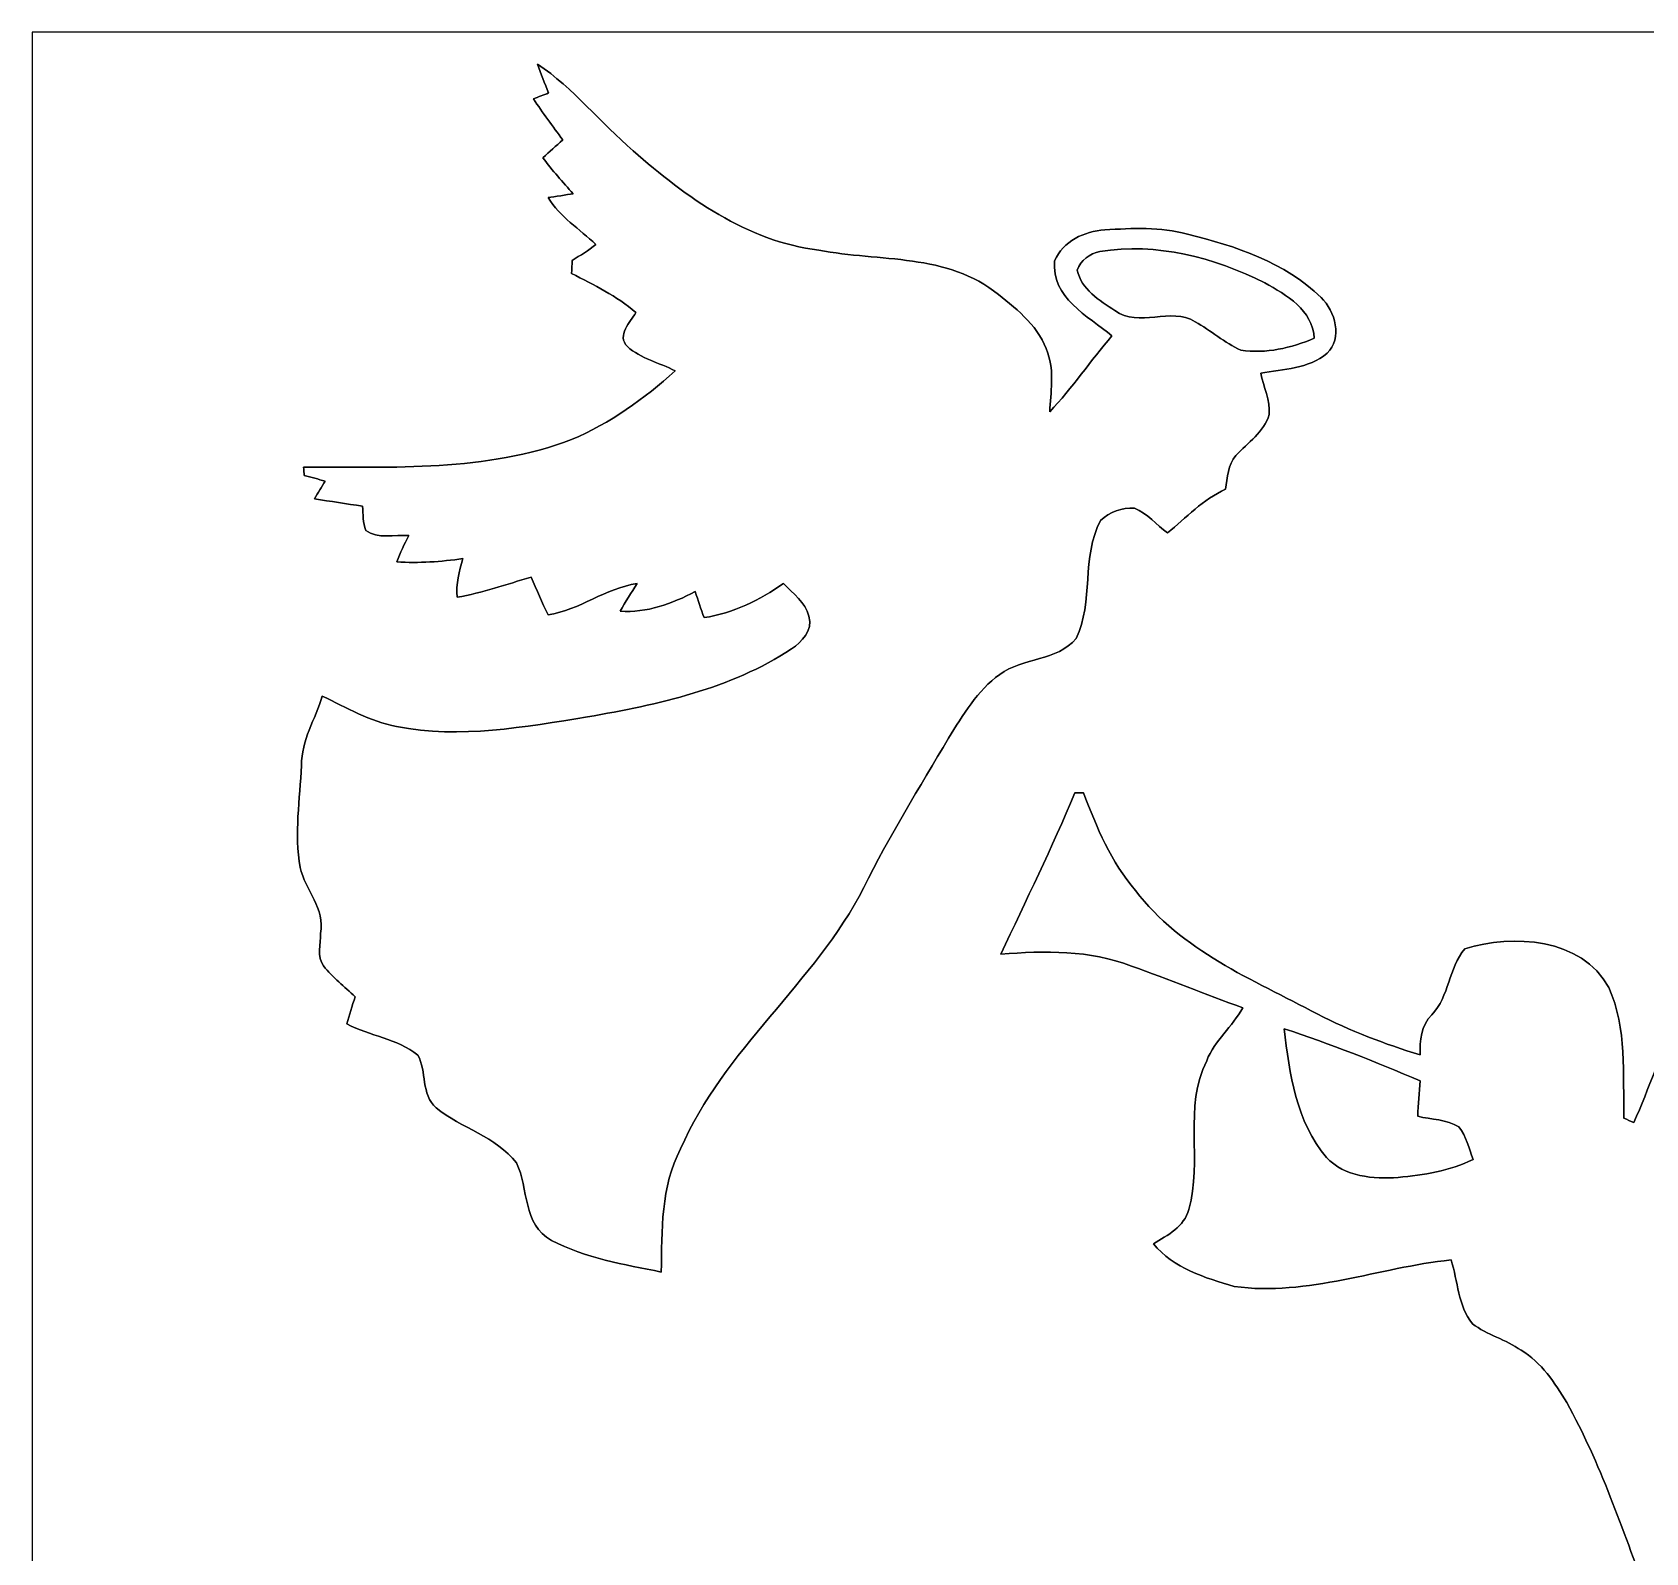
# Model space of a CAD drawing. Header units: centimetres. Extents: x -16.8 to 16.8, y -16.7 to 16.7.
# Drawn here: x -16.77 to 0, y 0.86 to 16.67 of the extents above; entities that cross this region are included whole.
import ezdxf

# ---------------------------------------------------------------- set-up
doc = ezdxf.new("R2010")
doc.units = ezdxf.units.CM
doc.header["$MEASUREMENT"] = 0
doc.layers.add('Layer 1', color=7, linetype='Continuous')

msp = doc.modelspace()

# ---------------------------------------------------------------- linework, layer by layer
at = {"layer": 'Layer 1', "color": 7}
for points, knots in [([(-16.77458, 16.66875), (-16.77458, 16.66875), (16.77458, 16.66875), (16.77458, 16.66875), (16.77458, 16.66875), (16.77458, 16.66875), (16.77458, -16.66875), (16.77458, -16.66875), (16.77458, -16.66875), (16.77458, -16.66875), (-16.77458, -16.66875), (-16.77458, -16.66875), (-16.77458, -16.66875), (-16.77458, -16.66875), (-16.77458, 16.66875), (-16.77458, 16.66875), (-16.77458, 16.66875), (-16.77458, 16.66875), (-16.77458, 16.66875), (-16.77458, 16.66875)], [0, 0, 0, 0, 0.16666667, 0.16666667, 0.16666667, 0.16666667, 0.33333333, 0.33333333, 0.33333333, 0.33333333, 0.5, 0.5, 0.5, 0.5, 0.66666667, 0.66666667, 0.66666667, 0.66666667, 1, 1, 1, 1]), ([(-11.52031, 16.33784), (-11.4875, 16.23589), (-11.44623, 16.13676), (-11.40601, 16.03763), (-11.40601, 16.03763), (-11.45893, 16.01717), (-11.51184, 15.99741), (-11.56476, 15.97731), (-11.56476, 15.97731), (-11.46881, 15.8309), (-11.36191, 15.69191), (-11.25961, 15.54939), (-11.25961, 15.54939), (-11.32946, 15.48836), (-11.3979, 15.42627), (-11.46563, 15.36312), (-11.46563, 15.36312), (-11.36897, 15.23153), (-11.25784, 15.11194), (-11.1506, 14.98953), (-11.1506, 14.98953), (-11.21551, 14.97965), (-11.34604, 14.96025), (-11.4113, 14.95072), (-11.4113, 14.95072), (-11.28889, 14.74858), (-11.08428, 14.62229), (-10.91494, 14.46424), (-10.91494, 14.46424), (-10.98973, 14.39933), (-11.07722, 14.351), (-11.16048, 14.29702), (-11.16048, 14.29702), (-11.16295, 14.25222), (-11.16506, 14.20707), (-11.16718, 14.16191), (-11.16718, 14.16191), (-10.93611, 14.04056), (-10.69799, 13.92943), (-10.49831, 13.75586), (-10.49831, 13.75586), (-10.56076, 13.65391), (-10.6994, 13.5188), (-10.58757, 13.40203), (-10.58757, 13.40203), (-10.44998, 13.27432), (-10.25349, 13.23587), (-10.09156, 13.14803), (-10.09156, 13.14803), (-10.41083, 12.8591), (-10.76854, 12.60193), (-11.16789, 12.43542), (-11.16789, 12.43542), (-12.05406, 12.0971), (-13.02244, 12.15214), (-13.95307, 12.14649), (-13.95307, 12.14649), (-13.9513, 12.12497), (-13.94813, 12.08123), (-13.94636, 12.05971), (-13.94636, 12.05971), (-13.87369, 12.04172), (-13.80137, 12.02267), (-13.7287, 12.00326), (-13.7287, 12.00326), (-13.76468, 11.94153), (-13.80243, 11.88085), (-13.83912, 11.81982), (-13.83912, 11.81982), (-13.67367, 11.79195), (-13.50821, 11.76584), (-13.34241, 11.74327), (-13.34241, 11.74327), (-13.33324, 11.6586), (-13.33818, 11.57005), (-13.30748, 11.48927), (-13.30748, 11.48927), (-13.18048, 11.39825), (-13.00903, 11.44693), (-12.86122, 11.4367), (-12.86122, 11.4367), (-12.90602, 11.3478), (-12.948, 11.25714), (-12.98469, 11.16436), (-12.98469, 11.16436), (-12.75468, 11.14601), (-12.52538, 11.16683), (-12.29748, 11.19681), (-12.29748, 11.19681), (-12.33488, 11.06664), (-12.37121, 10.93329), (-12.35816, 10.79606), (-12.35816, 10.79606), (-12.09463, 10.83839), (-11.84416, 10.93223), (-11.58804, 11.00349), (-11.58804, 11.00349), (-11.52878, 10.87402), (-11.47692, 10.74103), (-11.41236, 10.61367), (-11.41236, 10.61367), (-11.08146, 10.6613), (-10.81687, 10.89201), (-10.48597, 10.93717), (-10.48597, 10.93717), (-10.54629, 10.84262), (-10.60838, 10.74914), (-10.662, 10.65036), (-10.662, 10.65036), (-10.38684, 10.63096), (-10.12119, 10.72868), (-9.88166, 10.85497), (-9.88166, 10.85497), (-9.85308, 10.76396), (-9.82239, 10.67329), (-9.78994, 10.58333), (-9.78994, 10.58333), (-9.48655, 10.63096), (-9.21244, 10.7629), (-8.96514, 10.93929), (-8.96514, 10.93929), (-8.86813, 10.83486), (-8.73266, 10.74349), (-8.70021, 10.5978), (-8.70021, 10.5978), (-8.65787, 10.4461), (-8.77253, 10.33321), (-8.88189, 10.25772), (-8.88189, 10.25772), (-9.51371, 9.84215), (-10.26795, 9.68022), (-11.00173, 9.55216), (-11.00173, 9.55216), (-11.65578, 9.44704), (-12.32535, 9.3218), (-12.9861, 9.45092), (-12.9861, 9.45092), (-13.26303, 9.50595), (-13.50821, 9.64636), (-13.75904, 9.76806), (-13.75904, 9.76806), (-13.83242, 9.52923), (-13.97635, 9.30592), (-13.9767, 9.04804), (-13.9767, 9.04804), (-13.99081, 8.69562), (-14.05255, 8.33826), (-13.98834, 7.98724), (-13.98834, 7.98724), (-13.93896, 7.75017), (-13.72553, 7.55826), (-13.77774, 7.30144), (-13.77774, 7.30144), (-13.77421, 7.18961), (-13.81831, 7.06155), (-13.74563, 6.96313), (-13.74563, 6.96313), (-13.65215, 6.84177), (-13.52797, 6.74829), (-13.41896, 6.64139), (-13.41896, 6.64139), (-13.44683, 6.5472), (-13.47646, 6.45372), (-13.50398, 6.35952), (-13.50398, 6.35952), (-13.26409, 6.23605), (-12.98258, 6.20783), (-12.76632, 6.03673), (-12.76632, 6.03673), (-12.67213, 5.86493), (-12.73387, 5.62857), (-12.57582, 5.48711), (-12.57582, 5.48711), (-12.31194, 5.27544), (-11.95493, 5.18971), (-11.73939, 4.91596), (-11.73939, 4.91596), (-11.61415, 4.64644), (-11.678, 4.27778), (-11.37638, 4.11021), (-11.37638, 4.11021), (-11.02431, 3.92359), (-10.62143, 3.85974), (-10.23444, 3.78072), (-10.23444, 3.78072), (-10.22738, 4.21217), (-10.24184, 4.66831), (-10.03406, 5.06095), (-10.03406, 5.06095), (-9.58885, 6.09318), (-8.63812, 6.78462), (-8.12906, 7.77699), (-8.12906, 7.77699), (-7.86694, 8.31215), (-7.54944, 8.81697), (-7.24923, 9.33062), (-7.24923, 9.33062), (-7.09965, 9.57121), (-6.94761, 9.82416), (-6.71654, 9.99419), (-6.71654, 9.99419), (-6.47629, 10.17094), (-6.12034, 10.1286), (-5.92208, 10.36567), (-5.92208, 10.36567), (-5.73687, 10.74808), (-5.87022, 11.21551), (-5.66738, 11.59439), (-5.66738, 11.59439), (-5.5753, 11.68329), (-5.4423, 11.73127), (-5.31495, 11.72104), (-5.31495, 11.72104), (-5.17878, 11.67059), (-5.08847, 11.54606), (-4.9724, 11.46351), (-4.9724, 11.46351), (-4.77908, 11.62438), (-4.60163, 11.81312), (-4.36915, 11.9186), (-4.36915, 11.9186), (-4.34446, 12.03642), (-4.34763, 12.17366), (-4.26014, 12.26749), (-4.26014, 12.26749), (-4.13773, 12.40226), (-3.96875, 12.51126), (-3.91548, 12.69471), (-3.91548, 12.69471), (-3.89855, 12.84287), (-3.97651, 12.98257), (-4.00262, 13.12474), (-4.00262, 13.12474), (-3.76837, 13.16884), (-3.50414, 13.16849), (-3.31294, 13.33182), (-3.31294, 13.33182), (-3.15031, 13.48811), (-3.22721, 13.76997), (-3.37538, 13.91109), (-3.37538, 13.91109), (-3.74897, 14.27939), (-4.26791, 14.44696), (-4.76568, 14.57007), (-4.76568, 14.57007), (-5.04472, 14.64804), (-5.33788, 14.63252), (-5.62363, 14.61417), (-5.62363, 14.61417), (-5.83671, 14.60112), (-6.05719, 14.49776), (-6.14574, 14.29279), (-6.14574, 14.29279), (-6.1849, 13.9125), (-5.7979, 13.71776), (-5.54919, 13.51315), (-5.54919, 13.51315), (-5.77144, 13.25527), (-5.96194, 12.97023), (-6.19654, 12.72328), (-6.19654, 12.72328), (-6.18737, 12.92684), (-6.14609, 13.13497), (-6.21736, 13.33288), (-6.21736, 13.33288), (-6.29638, 13.59606), (-6.52321, 13.77985), (-6.73065, 13.94178), (-6.73065, 13.94178), (-7.25205, 14.37358), (-7.97066, 14.28397), (-8.59578, 14.40286), (-8.59578, 14.40286), (-9.34508, 14.49529), (-9.97656, 14.95213), (-10.52654, 15.43756), (-10.52654, 15.43756), (-10.86661, 15.72824), (-11.14813, 16.08561), (-11.52031, 16.33784), (-11.52031, 16.33784), (-11.52031, 16.33784), (-11.52031, 16.33784), (-11.52031, 16.33784)], [0, 0, 0, 0, 0.01388889, 0.01388889, 0.01388889, 0.01388889, 0.02777778, 0.02777778, 0.02777778, 0.02777778, 0.04166667, 0.04166667, 0.04166667, 0.04166667, 0.05555556, 0.05555556, 0.05555556, 0.05555556, 0.06944444, 0.06944444, 0.06944444, 0.06944444, 0.08333333, 0.08333333, 0.08333333, 0.08333333, 0.09722222, 0.09722222, 0.09722222, 0.09722222, 0.11111111, 0.11111111, 0.11111111, 0.11111111, 0.125, 0.125, 0.125, 0.125, 0.13888889, 0.13888889, 0.13888889, 0.13888889, 0.15277778, 0.15277778, 0.15277778, 0.15277778, 0.16666667, 0.16666667, 0.16666667, 0.16666667, 0.18055556, 0.18055556, 0.18055556, 0.18055556, 0.19444444, 0.19444444, 0.19444444, 0.19444444, 0.20833333, 0.20833333, 0.20833333, 0.20833333, 0.22222222, 0.22222222, 0.22222222, 0.22222222, 0.23611111, 0.23611111, 0.23611111, 0.23611111, 0.25, 0.25, 0.25, 0.25, 0.26388889, 0.26388889, 0.26388889, 0.26388889, 0.27777778, 0.27777778, 0.27777778, 0.27777778, 0.29166667, 0.29166667, 0.29166667, 0.29166667, 0.30555556, 0.30555556, 0.30555556, 0.30555556, 0.31944444, 0.31944444, 0.31944444, 0.31944444, 0.33333333, 0.33333333, 0.33333333, 0.33333333, 0.34722222, 0.34722222, 0.34722222, 0.34722222, 0.36111111, 0.36111111, 0.36111111, 0.36111111, 0.375, 0.375, 0.375, 0.375, 0.38888889, 0.38888889, 0.38888889, 0.38888889, 0.40277778, 0.40277778, 0.40277778, 0.40277778, 0.41666667, 0.41666667, 0.41666667, 0.41666667, 0.43055556, 0.43055556, 0.43055556, 0.43055556, 0.44444444, 0.44444444, 0.44444444, 0.44444444, 0.45833333, 0.45833333, 0.45833333, 0.45833333, 0.47222222, 0.47222222, 0.47222222, 0.47222222, 0.48611111, 0.48611111, 0.48611111, 0.48611111, 0.5, 0.5, 0.5, 0.5, 0.51388889, 0.51388889, 0.51388889, 0.51388889, 0.52777778, 0.52777778, 0.52777778, 0.52777778, 0.54166667, 0.54166667, 0.54166667, 0.54166667, 0.55555556, 0.55555556, 0.55555556, 0.55555556, 0.56944444, 0.56944444, 0.56944444, 0.56944444, 0.58333333, 0.58333333, 0.58333333, 0.58333333, 0.59722222, 0.59722222, 0.59722222, 0.59722222, 0.61111111, 0.61111111, 0.61111111, 0.61111111, 0.625, 0.625, 0.625, 0.625, 0.63888889, 0.63888889, 0.63888889, 0.63888889, 0.65277778, 0.65277778, 0.65277778, 0.65277778, 0.66666667, 0.66666667, 0.66666667, 0.66666667, 0.68055556, 0.68055556, 0.68055556, 0.68055556, 0.69444444, 0.69444444, 0.69444444, 0.69444444, 0.70833333, 0.70833333, 0.70833333, 0.70833333, 0.72222222, 0.72222222, 0.72222222, 0.72222222, 0.73611111, 0.73611111, 0.73611111, 0.73611111, 0.75, 0.75, 0.75, 0.75, 0.76388889, 0.76388889, 0.76388889, 0.76388889, 0.77777778, 0.77777778, 0.77777778, 0.77777778, 0.79166667, 0.79166667, 0.79166667, 0.79166667, 0.80555556, 0.80555556, 0.80555556, 0.80555556, 0.81944444, 0.81944444, 0.81944444, 0.81944444, 0.83333333, 0.83333333, 0.83333333, 0.83333333, 0.84722222, 0.84722222, 0.84722222, 0.84722222, 0.86111111, 0.86111111, 0.86111111, 0.86111111, 0.875, 0.875, 0.875, 0.875, 0.88888889, 0.88888889, 0.88888889, 0.88888889, 0.90277778, 0.90277778, 0.90277778, 0.90277778, 0.91666667, 0.91666667, 0.91666667, 0.91666667, 0.93055556, 0.93055556, 0.93055556, 0.93055556, 0.94444444, 0.94444444, 0.94444444, 0.94444444, 0.95833333, 0.95833333, 0.95833333, 0.95833333, 0.97222222, 0.97222222, 0.97222222, 0.97222222, 1, 1, 1, 1]), ([(-5.67514, 14.38875), (-5.08635, 14.4847), (-4.48592, 14.32983), (-3.96169, 14.06384), (-3.96169, 14.06384), (-3.73486, 13.93754), (-3.46287, 13.78267), (-3.44593, 13.48775), (-3.44593, 13.48775), (-3.68476, 13.3858), (-3.9497, 13.32689), (-4.20899, 13.36252), (-4.20899, 13.36252), (-4.37903, 13.44119), (-4.5212, 13.5696), (-4.68489, 13.65885), (-4.68489, 13.65885), (-4.93783, 13.82007), (-5.27015, 13.59006), (-5.51886, 13.77738), (-5.51886, 13.77738), (-5.67831, 13.87792), (-5.87058, 13.99893), (-5.90973, 14.19719), (-5.90973, 14.19719), (-5.87798, 14.30055), (-5.77674, 14.36687), (-5.67514, 14.38875)], [0, 0, 0, 0, 0.125, 0.125, 0.125, 0.125, 0.25, 0.25, 0.25, 0.25, 0.375, 0.375, 0.375, 0.375, 0.5, 0.5, 0.5, 0.5, 0.625, 0.625, 0.625, 0.625, 0.75, 0.75, 0.75, 0.75, 1, 1, 1, 1]), ([(-5.93372, 8.76159), (-6.17361, 8.19503), (-6.44313, 7.64187), (-6.70454, 7.08519), (-6.70454, 7.08519), (-6.24981, 7.12117), (-5.77956, 7.12858), (-5.34705, 6.96172), (-5.34705, 6.96172), (-4.95935, 6.82272), (-4.57764, 6.6675), (-4.19029, 6.52745), (-4.19029, 6.52745), (-4.29648, 6.33095), (-4.48028, 6.18808), (-4.56459, 5.97782), (-4.56459, 5.97782), (-4.80942, 5.49663), (-4.60481, 4.93501), (-4.75086, 4.43159), (-4.75086, 4.43159), (-4.79919, 4.25097), (-4.96958, 4.16101), (-5.11845, 4.07494), (-5.11845, 4.07494), (-4.91278, 3.82094), (-4.57906, 3.71934), (-4.27778, 3.63044), (-4.27778, 3.63044), (-3.51014, 3.52601), (-2.77742, 3.8294), (-2.02353, 3.90631), (-2.02353, 3.90631), (-1.95298, 3.68512), (-1.95121, 3.43147), (-1.80269, 3.24379), (-1.80269, 3.24379), (-1.64994, 3.12596), (-1.45309, 3.0801), (-1.29575, 2.96721), (-1.29575, 2.96721), (-1.08303, 2.84409), (-0.94615, 2.6289), (-0.82127, 2.42464), (-0.82127, 2.42464), (-0.47061, 1.79423), (-0.24236, 1.10702), (0.01058, 0.43462), (0.01058, 0.43462), (0.41381, -0.45297), (1.09714, -1.20333), (1.37513, -2.14947), (1.37513, -2.14947), (1.52224, -2.57634), (1.45274, -3.0293), (1.40159, -3.46675), (1.40159, -3.46675), (1.82033, -3.44205), (2.27859, -3.46075), (2.65924, -3.26037), (2.65924, -3.26037), (2.99297, -3.07622), (2.85468, -2.55976), (3.23603, -2.42817), (3.23603, -2.42817), (3.45511, -2.31528), (3.69641, -2.25531), (3.91971, -2.15124), (3.91971, -2.15124), (4.11445, -2.04082), (4.09046, -1.79105), (4.20053, -1.62348), (4.20053, -1.62348), (4.37409, -1.46121), (4.64256, -1.49789), (4.85528, -1.42628), (4.85528, -1.42628), (5.02744, -1.40018), (4.95617, -1.16628), (5.01967, -1.05833), (5.01967, -1.05833), (5.11881, -0.94791), (5.25851, -0.88265), (5.36187, -0.77646), (5.36187, -0.77646), (5.42996, -0.62159), (5.37034, -0.43744), (5.43877, -0.28258), (5.43877, -0.28258), (5.5372, -0.09454), (5.69207, 0.06703), (5.74746, 0.27587), (5.74746, 0.27587), (5.78097, 0.5969), (5.8166, 0.91758), (5.84094, 1.23931), (5.84094, 1.23931), (5.85823, 1.48555), (5.75839, 1.71768), (5.73617, 1.95968), (5.73617, 1.95968), (5.46664, 1.88101), (5.21018, 1.73531), (4.9216, 1.74837), (4.9216, 1.74837), (4.31906, 1.71521), (3.73415, 1.89442), (3.169, 2.07998), (3.169, 2.07998), (2.43769, 2.32551), (1.79458, 2.76472), (1.08761, 3.06564), (1.08761, 3.06564), (0.91228, 3.13337), (0.88159, 3.34186), (0.83432, 3.49814), (0.83432, 3.49814), (0.91052, 3.59304), (0.98707, 3.68794), (1.06362, 3.78248), (1.06362, 3.78248), (1.3589, 3.6516), (1.5935, 3.40748), (1.91699, 3.33516), (1.91699, 3.33516), (1.95192, 3.41771), (1.98543, 3.50097), (2.01718, 3.58458), (2.01718, 3.58458), (2.25743, 3.43429), (2.50014, 3.25049), (2.80035, 3.26672), (2.80035, 3.26672), (2.75272, 3.37644), (2.69875, 3.48333), (2.65465, 3.59445), (2.65465, 3.59445), (2.92982, 3.47345), (3.15348, 3.24556), (3.44523, 3.16442), (3.44523, 3.16442), (3.61386, 3.12667), (3.65372, 3.34433), (3.71863, 3.45299), (3.71863, 3.45299), (4.00826, 3.42053), (4.25027, 3.14184), (4.55048, 3.23674), (4.55048, 3.23674), (4.52296, 3.35174), (4.49051, 3.46569), (4.45876, 3.57964), (4.45876, 3.57964), (4.68595, 3.49321), (4.92795, 3.47663), (5.16961, 3.48333), (5.16961, 3.48333), (5.13962, 3.55776), (5.10716, 3.63044), (5.07506, 3.70346), (5.07506, 3.70346), (5.23452, 3.70029), (5.39397, 3.70593), (5.55378, 3.71404), (5.55378, 3.71404), (5.55519, 3.77719), (5.55766, 3.90384), (5.55907, 3.96699), (5.55907, 3.96699), (5.72135, 3.96875), (5.88222, 3.97157), (6.04555, 3.97298), (6.04555, 3.97298), (6.04979, 4.02449), (6.05825, 4.1275), (6.06249, 4.17936), (6.06249, 4.17936), (6.13763, 4.19664), (6.21242, 4.21675), (6.28615, 4.24074), (6.28615, 4.24074), (5.9249, 4.37797), (5.5312, 4.37233), (5.1562, 4.44712), (5.1562, 4.44712), (4.38997, 4.57376), (3.59339, 4.7939), (3.01766, 5.34599), (3.01766, 5.34599), (2.55482, 5.74075), (2.21897, 6.32601), (1.61043, 6.51686), (1.61043, 6.51686), (1.21426, 6.63257), (0.71367, 6.70877), (0.39793, 6.37575), (0.39793, 6.37575), (0.13582, 6.07977), (0.03881, 5.68572), (-0.12453, 5.33435), (-0.12453, 5.33435), (-0.15875, 5.34987), (-0.19262, 5.36504), (-0.22648, 5.38057), (-0.22648, 5.38057), (-0.23883, 5.83424), (-0.19332, 6.31296), (-0.38382, 6.73841), (-0.38382, 6.73841), (-0.67098, 7.25805), (-1.37901, 7.29544), (-1.88172, 7.13987), (-1.88172, 7.13987), (-2.04893, 6.93808), (-2.04188, 6.64633), (-2.22356, 6.45442), (-2.22356, 6.45442), (-2.33574, 6.34541), (-2.35021, 6.18525), (-2.34597, 6.03709), (-2.34597, 6.03709), (-2.71251, 6.15139), (-3.0734, 6.28756), (-3.41454, 6.4643), (-3.41454, 6.4643), (-4.08623, 6.8199), (-4.83164, 7.12152), (-5.30437, 7.74735), (-5.30437, 7.74735), (-5.55907, 8.04227), (-5.70759, 8.40422), (-5.84588, 8.76335), (-5.84588, 8.76335), (-5.86775, 8.76265), (-5.91185, 8.76194), (-5.93372, 8.76159), (-5.93372, 8.76159), (-5.93372, 8.76159), (-5.93372, 8.76159), (-5.93372, 8.76159)], [0, 0, 0, 0, 0.01639344, 0.01639344, 0.01639344, 0.01639344, 0.03278689, 0.03278689, 0.03278689, 0.03278689, 0.04918033, 0.04918033, 0.04918033, 0.04918033, 0.06557377, 0.06557377, 0.06557377, 0.06557377, 0.08196721, 0.08196721, 0.08196721, 0.08196721, 0.09836066, 0.09836066, 0.09836066, 0.09836066, 0.1147541, 0.1147541, 0.1147541, 0.1147541, 0.13114754, 0.13114754, 0.13114754, 0.13114754, 0.14754098, 0.14754098, 0.14754098, 0.14754098, 0.16393443, 0.16393443, 0.16393443, 0.16393443, 0.18032787, 0.18032787, 0.18032787, 0.18032787, 0.19672131, 0.19672131, 0.19672131, 0.19672131, 0.21311475, 0.21311475, 0.21311475, 0.21311475, 0.2295082, 0.2295082, 0.2295082, 0.2295082, 0.24590164, 0.24590164, 0.24590164, 0.24590164, 0.26229508, 0.26229508, 0.26229508, 0.26229508, 0.27868852, 0.27868852, 0.27868852, 0.27868852, 0.29508197, 0.29508197, 0.29508197, 0.29508197, 0.31147541, 0.31147541, 0.31147541, 0.31147541, 0.32786885, 0.32786885, 0.32786885, 0.32786885, 0.3442623, 0.3442623, 0.3442623, 0.3442623, 0.36065574, 0.36065574, 0.36065574, 0.36065574, 0.37704918, 0.37704918, 0.37704918, 0.37704918, 0.39344262, 0.39344262, 0.39344262, 0.39344262, 0.40983607, 0.40983607, 0.40983607, 0.40983607, 0.42622951, 0.42622951, 0.42622951, 0.42622951, 0.44262295, 0.44262295, 0.44262295, 0.44262295, 0.45901639, 0.45901639, 0.45901639, 0.45901639, 0.47540984, 0.47540984, 0.47540984, 0.47540984, 0.49180328, 0.49180328, 0.49180328, 0.49180328, 0.50819672, 0.50819672, 0.50819672, 0.50819672, 0.52459016, 0.52459016, 0.52459016, 0.52459016, 0.54098361, 0.54098361, 0.54098361, 0.54098361, 0.55737705, 0.55737705, 0.55737705, 0.55737705, 0.57377049, 0.57377049, 0.57377049, 0.57377049, 0.59016393, 0.59016393, 0.59016393, 0.59016393, 0.60655738, 0.60655738, 0.60655738, 0.60655738, 0.62295082, 0.62295082, 0.62295082, 0.62295082, 0.63934426, 0.63934426, 0.63934426, 0.63934426, 0.6557377, 0.6557377, 0.6557377, 0.6557377, 0.67213115, 0.67213115, 0.67213115, 0.67213115, 0.68852459, 0.68852459, 0.68852459, 0.68852459, 0.70491803, 0.70491803, 0.70491803, 0.70491803, 0.72131148, 0.72131148, 0.72131148, 0.72131148, 0.73770492, 0.73770492, 0.73770492, 0.73770492, 0.75409836, 0.75409836, 0.75409836, 0.75409836, 0.7704918, 0.7704918, 0.7704918, 0.7704918, 0.78688525, 0.78688525, 0.78688525, 0.78688525, 0.80327869, 0.80327869, 0.80327869, 0.80327869, 0.81967213, 0.81967213, 0.81967213, 0.81967213, 0.83606557, 0.83606557, 0.83606557, 0.83606557, 0.85245902, 0.85245902, 0.85245902, 0.85245902, 0.86885246, 0.86885246, 0.86885246, 0.86885246, 0.8852459, 0.8852459, 0.8852459, 0.8852459, 0.90163934, 0.90163934, 0.90163934, 0.90163934, 0.91803279, 0.91803279, 0.91803279, 0.91803279, 0.93442623, 0.93442623, 0.93442623, 0.93442623, 0.95081967, 0.95081967, 0.95081967, 0.95081967, 0.96721311, 0.96721311, 0.96721311, 0.96721311, 1, 1, 1, 1]), ([(-3.75991, 6.30943), (-3.28048, 6.1528), (-2.81093, 5.96583), (-2.34633, 5.76968), (-2.34633, 5.76968), (-2.35479, 5.64691), (-2.36396, 5.52415), (-2.37067, 5.40067), (-2.37067, 5.40067), (-2.2285, 5.36469), (-2.06904, 5.36998), (-1.94239, 5.2899), (-1.94239, 5.2899), (-1.86549, 5.19183), (-1.83586, 5.0673), (-1.79529, 4.95159), (-1.79529, 4.95159), (-2.03729, 4.8327), (-2.30787, 4.78966), (-2.57351, 4.76426), (-2.57351, 4.76426), (-2.8321, 4.74557), (-3.13126, 4.77026), (-3.31929, 4.97134), (-3.31929, 4.97134), (-3.63573, 5.34282), (-3.7024, 5.84271), (-3.75991, 6.30943)], [0, 0, 0, 0, 0.125, 0.125, 0.125, 0.125, 0.25, 0.25, 0.25, 0.25, 0.375, 0.375, 0.375, 0.375, 0.5, 0.5, 0.5, 0.5, 0.625, 0.625, 0.625, 0.625, 0.75, 0.75, 0.75, 0.75, 1, 1, 1, 1])]:
    msp.add_open_spline(points, degree=3, knots=knots, dxfattribs=at)
at = {"layer": 'Layer 1'}
for points, knots in [([(-11.52031, 16.33784), (-11.14813, 16.08561), (-10.86661, 15.72824), (-10.52654, 15.43756), (-10.52654, 15.43756), (-9.97656, 14.95213), (-9.34508, 14.49529), (-8.59578, 14.40286), (-8.59578, 14.40286), (-7.97066, 14.28397), (-7.25205, 14.37358), (-6.73065, 13.94178), (-6.73065, 13.94178), (-6.52321, 13.77985), (-6.29638, 13.59606), (-6.21736, 13.33288), (-6.21736, 13.33288), (-6.14609, 13.13497), (-6.18737, 12.92684), (-6.19654, 12.72328), (-6.19654, 12.72328), (-5.96194, 12.97023), (-5.77144, 13.25527), (-5.54919, 13.51315), (-5.54919, 13.51315), (-5.7979, 13.71776), (-6.1849, 13.9125), (-6.14574, 14.29279), (-6.14574, 14.29279), (-6.05719, 14.49776), (-5.83671, 14.60112), (-5.62363, 14.61417), (-5.62363, 14.61417), (-5.33788, 14.63252), (-5.04472, 14.64804), (-4.76568, 14.57007), (-4.76568, 14.57007), (-4.26791, 14.44696), (-3.74897, 14.27939), (-3.37538, 13.91109), (-3.37538, 13.91109), (-3.22721, 13.76997), (-3.15031, 13.48811), (-3.31294, 13.33182), (-3.31294, 13.33182), (-3.50414, 13.16849), (-3.76837, 13.16884), (-4.00262, 13.12474), (-4.00262, 13.12474), (-3.97651, 12.98257), (-3.89855, 12.84287), (-3.91548, 12.69471), (-3.91548, 12.69471), (-3.96875, 12.51126), (-4.13773, 12.40226), (-4.26014, 12.26749), (-4.26014, 12.26749), (-4.34763, 12.17366), (-4.34446, 12.03642), (-4.36915, 11.9186), (-4.36915, 11.9186), (-4.60163, 11.81312), (-4.77908, 11.62438), (-4.9724, 11.46351), (-4.9724, 11.46351), (-5.08847, 11.54606), (-5.17878, 11.67059), (-5.31495, 11.72104), (-5.31495, 11.72104), (-5.4423, 11.73127), (-5.5753, 11.68329), (-5.66738, 11.59439), (-5.66738, 11.59439), (-5.87022, 11.21551), (-5.73687, 10.74808), (-5.92208, 10.36567), (-5.92208, 10.36567), (-6.12034, 10.1286), (-6.47629, 10.17094), (-6.71654, 9.99419), (-6.71654, 9.99419), (-6.94761, 9.82416), (-7.09965, 9.57121), (-7.24923, 9.33062), (-7.24923, 9.33062), (-7.54944, 8.81697), (-7.86694, 8.31215), (-8.12906, 7.77699), (-8.12906, 7.77699), (-8.63812, 6.78462), (-9.58885, 6.09318), (-10.03406, 5.06095), (-10.03406, 5.06095), (-10.24184, 4.66831), (-10.22738, 4.21217), (-10.23444, 3.78072), (-10.23444, 3.78072), (-10.62143, 3.85974), (-11.02431, 3.92359), (-11.37638, 4.11021), (-11.37638, 4.11021), (-11.678, 4.27778), (-11.61415, 4.64644), (-11.73939, 4.91596), (-11.73939, 4.91596), (-11.95493, 5.18971), (-12.31194, 5.27544), (-12.57582, 5.48711), (-12.57582, 5.48711), (-12.73387, 5.62857), (-12.67213, 5.86493), (-12.76632, 6.03673), (-12.76632, 6.03673), (-12.98258, 6.20783), (-13.26409, 6.23605), (-13.50398, 6.35952), (-13.50398, 6.35952), (-13.47646, 6.45372), (-13.44683, 6.5472), (-13.41896, 6.64139), (-13.41896, 6.64139), (-13.52797, 6.74829), (-13.65215, 6.84177), (-13.74563, 6.96313), (-13.74563, 6.96313), (-13.81831, 7.06155), (-13.77421, 7.18961), (-13.77774, 7.30144), (-13.77774, 7.30144), (-13.72553, 7.55826), (-13.93896, 7.75017), (-13.98834, 7.98724), (-13.98834, 7.98724), (-14.05255, 8.33826), (-13.99081, 8.69562), (-13.9767, 9.04804), (-13.9767, 9.04804), (-13.97635, 9.30592), (-13.83242, 9.52923), (-13.75904, 9.76806), (-13.75904, 9.76806), (-13.50821, 9.64636), (-13.26303, 9.50595), (-12.9861, 9.45092), (-12.9861, 9.45092), (-12.32535, 9.3218), (-11.65578, 9.44704), (-11.00173, 9.55216), (-11.00173, 9.55216), (-10.26795, 9.68022), (-9.51371, 9.84215), (-8.88189, 10.25772), (-8.88189, 10.25772), (-8.77253, 10.33321), (-8.65787, 10.4461), (-8.70021, 10.5978), (-8.70021, 10.5978), (-8.73266, 10.74349), (-8.86813, 10.83486), (-8.96514, 10.93929), (-8.96514, 10.93929), (-9.21244, 10.7629), (-9.48655, 10.63096), (-9.78994, 10.58333), (-9.78994, 10.58333), (-9.82239, 10.67329), (-9.85308, 10.76396), (-9.88166, 10.85497), (-9.88166, 10.85497), (-10.12119, 10.72868), (-10.38684, 10.63096), (-10.662, 10.65036), (-10.662, 10.65036), (-10.60838, 10.74914), (-10.54629, 10.84262), (-10.48597, 10.93717), (-10.48597, 10.93717), (-10.81687, 10.89201), (-11.08146, 10.6613), (-11.41236, 10.61367), (-11.41236, 10.61367), (-11.47692, 10.74103), (-11.52878, 10.87402), (-11.58804, 11.00349), (-11.58804, 11.00349), (-11.84416, 10.93223), (-12.09463, 10.83839), (-12.35816, 10.79606), (-12.35816, 10.79606), (-12.37121, 10.93329), (-12.33488, 11.06664), (-12.29748, 11.19681), (-12.29748, 11.19681), (-12.52538, 11.16683), (-12.75468, 11.14601), (-12.98469, 11.16436), (-12.98469, 11.16436), (-12.948, 11.25714), (-12.90602, 11.3478), (-12.86122, 11.4367), (-12.86122, 11.4367), (-13.00903, 11.44693), (-13.18048, 11.39825), (-13.30748, 11.48927), (-13.30748, 11.48927), (-13.33818, 11.57005), (-13.33324, 11.6586), (-13.34241, 11.74327), (-13.34241, 11.74327), (-13.50821, 11.76584), (-13.67367, 11.79195), (-13.83912, 11.81982), (-13.83912, 11.81982), (-13.80243, 11.88085), (-13.76468, 11.94153), (-13.7287, 12.00326), (-13.7287, 12.00326), (-13.80137, 12.02267), (-13.87369, 12.04172), (-13.94636, 12.05971), (-13.94636, 12.05971), (-13.94813, 12.08123), (-13.9513, 12.12497), (-13.95307, 12.14649), (-13.95307, 12.14649), (-13.02244, 12.15214), (-12.05406, 12.0971), (-11.16789, 12.43542), (-11.16789, 12.43542), (-10.76854, 12.60193), (-10.41083, 12.8591), (-10.09156, 13.14803), (-10.09156, 13.14803), (-10.25349, 13.23587), (-10.44998, 13.27432), (-10.58757, 13.40203), (-10.58757, 13.40203), (-10.6994, 13.5188), (-10.56076, 13.65391), (-10.49831, 13.75586), (-10.49831, 13.75586), (-10.69799, 13.92943), (-10.93611, 14.04056), (-11.16718, 14.16191), (-11.16718, 14.16191), (-11.16506, 14.20707), (-11.16295, 14.25222), (-11.16048, 14.29702), (-11.16048, 14.29702), (-11.07722, 14.351), (-10.98973, 14.39933), (-10.91494, 14.46424), (-10.91494, 14.46424), (-11.08428, 14.62229), (-11.28889, 14.74858), (-11.4113, 14.95072), (-11.4113, 14.95072), (-11.34604, 14.96025), (-11.21551, 14.97965), (-11.1506, 14.98953), (-11.1506, 14.98953), (-11.25784, 15.11194), (-11.36897, 15.23153), (-11.46563, 15.36312), (-11.46563, 15.36312), (-11.3979, 15.42627), (-11.32946, 15.48836), (-11.25961, 15.54939), (-11.25961, 15.54939), (-11.36191, 15.69191), (-11.46881, 15.8309), (-11.56476, 15.97731), (-11.56476, 15.97731), (-11.51184, 15.99741), (-11.45893, 16.01717), (-11.40601, 16.03763), (-11.40601, 16.03763), (-11.44623, 16.13676), (-11.4875, 16.23589), (-11.52031, 16.33784), (-11.52031, 16.33784), (-11.52031, 16.33784), (-11.52031, 16.33784), (-11.52031, 16.33784)], [0, 0, 0, 0, 0.01388889, 0.01388889, 0.01388889, 0.01388889, 0.02777778, 0.02777778, 0.02777778, 0.02777778, 0.04166667, 0.04166667, 0.04166667, 0.04166667, 0.05555556, 0.05555556, 0.05555556, 0.05555556, 0.06944444, 0.06944444, 0.06944444, 0.06944444, 0.08333333, 0.08333333, 0.08333333, 0.08333333, 0.09722222, 0.09722222, 0.09722222, 0.09722222, 0.11111111, 0.11111111, 0.11111111, 0.11111111, 0.125, 0.125, 0.125, 0.125, 0.13888889, 0.13888889, 0.13888889, 0.13888889, 0.15277778, 0.15277778, 0.15277778, 0.15277778, 0.16666667, 0.16666667, 0.16666667, 0.16666667, 0.18055556, 0.18055556, 0.18055556, 0.18055556, 0.19444444, 0.19444444, 0.19444444, 0.19444444, 0.20833333, 0.20833333, 0.20833333, 0.20833333, 0.22222222, 0.22222222, 0.22222222, 0.22222222, 0.23611111, 0.23611111, 0.23611111, 0.23611111, 0.25, 0.25, 0.25, 0.25, 0.26388889, 0.26388889, 0.26388889, 0.26388889, 0.27777778, 0.27777778, 0.27777778, 0.27777778, 0.29166667, 0.29166667, 0.29166667, 0.29166667, 0.30555556, 0.30555556, 0.30555556, 0.30555556, 0.31944444, 0.31944444, 0.31944444, 0.31944444, 0.33333333, 0.33333333, 0.33333333, 0.33333333, 0.34722222, 0.34722222, 0.34722222, 0.34722222, 0.36111111, 0.36111111, 0.36111111, 0.36111111, 0.375, 0.375, 0.375, 0.375, 0.38888889, 0.38888889, 0.38888889, 0.38888889, 0.40277778, 0.40277778, 0.40277778, 0.40277778, 0.41666667, 0.41666667, 0.41666667, 0.41666667, 0.43055556, 0.43055556, 0.43055556, 0.43055556, 0.44444444, 0.44444444, 0.44444444, 0.44444444, 0.45833333, 0.45833333, 0.45833333, 0.45833333, 0.47222222, 0.47222222, 0.47222222, 0.47222222, 0.48611111, 0.48611111, 0.48611111, 0.48611111, 0.5, 0.5, 0.5, 0.5, 0.51388889, 0.51388889, 0.51388889, 0.51388889, 0.52777778, 0.52777778, 0.52777778, 0.52777778, 0.54166667, 0.54166667, 0.54166667, 0.54166667, 0.55555556, 0.55555556, 0.55555556, 0.55555556, 0.56944444, 0.56944444, 0.56944444, 0.56944444, 0.58333333, 0.58333333, 0.58333333, 0.58333333, 0.59722222, 0.59722222, 0.59722222, 0.59722222, 0.61111111, 0.61111111, 0.61111111, 0.61111111, 0.625, 0.625, 0.625, 0.625, 0.63888889, 0.63888889, 0.63888889, 0.63888889, 0.65277778, 0.65277778, 0.65277778, 0.65277778, 0.66666667, 0.66666667, 0.66666667, 0.66666667, 0.68055556, 0.68055556, 0.68055556, 0.68055556, 0.69444444, 0.69444444, 0.69444444, 0.69444444, 0.70833333, 0.70833333, 0.70833333, 0.70833333, 0.72222222, 0.72222222, 0.72222222, 0.72222222, 0.73611111, 0.73611111, 0.73611111, 0.73611111, 0.75, 0.75, 0.75, 0.75, 0.76388889, 0.76388889, 0.76388889, 0.76388889, 0.77777778, 0.77777778, 0.77777778, 0.77777778, 0.79166667, 0.79166667, 0.79166667, 0.79166667, 0.80555556, 0.80555556, 0.80555556, 0.80555556, 0.81944444, 0.81944444, 0.81944444, 0.81944444, 0.83333333, 0.83333333, 0.83333333, 0.83333333, 0.84722222, 0.84722222, 0.84722222, 0.84722222, 0.86111111, 0.86111111, 0.86111111, 0.86111111, 0.875, 0.875, 0.875, 0.875, 0.88888889, 0.88888889, 0.88888889, 0.88888889, 0.90277778, 0.90277778, 0.90277778, 0.90277778, 0.91666667, 0.91666667, 0.91666667, 0.91666667, 0.93055556, 0.93055556, 0.93055556, 0.93055556, 0.94444444, 0.94444444, 0.94444444, 0.94444444, 0.95833333, 0.95833333, 0.95833333, 0.95833333, 0.97222222, 0.97222222, 0.97222222, 0.97222222, 1, 1, 1, 1]), ([(-5.67514, 14.38875), (-5.77674, 14.36687), (-5.87798, 14.30055), (-5.90973, 14.19719), (-5.90973, 14.19719), (-5.87058, 13.99893), (-5.67831, 13.87792), (-5.51886, 13.77738), (-5.51886, 13.77738), (-5.27015, 13.59006), (-4.93783, 13.82007), (-4.68489, 13.65885), (-4.68489, 13.65885), (-4.5212, 13.5696), (-4.37903, 13.44119), (-4.20899, 13.36252), (-4.20899, 13.36252), (-3.9497, 13.32689), (-3.68476, 13.3858), (-3.44593, 13.48775), (-3.44593, 13.48775), (-3.46287, 13.78267), (-3.73486, 13.93754), (-3.96169, 14.06384), (-3.96169, 14.06384), (-4.48592, 14.32983), (-5.08635, 14.4847), (-5.67514, 14.38875)], [0, 0, 0, 0, 0.125, 0.125, 0.125, 0.125, 0.25, 0.25, 0.25, 0.25, 0.375, 0.375, 0.375, 0.375, 0.5, 0.5, 0.5, 0.5, 0.625, 0.625, 0.625, 0.625, 0.75, 0.75, 0.75, 0.75, 1, 1, 1, 1]), ([(-5.93372, 8.76159), (-5.91185, 8.76194), (-5.86775, 8.76265), (-5.84588, 8.76335), (-5.84588, 8.76335), (-5.70759, 8.40422), (-5.55907, 8.04227), (-5.30437, 7.74735), (-5.30437, 7.74735), (-4.83164, 7.12152), (-4.08623, 6.8199), (-3.41454, 6.4643), (-3.41454, 6.4643), (-3.0734, 6.28756), (-2.71251, 6.15139), (-2.34597, 6.03709), (-2.34597, 6.03709), (-2.35021, 6.18525), (-2.33574, 6.34541), (-2.22356, 6.45442), (-2.22356, 6.45442), (-2.04188, 6.64633), (-2.04893, 6.93808), (-1.88172, 7.13987), (-1.88172, 7.13987), (-1.37901, 7.29544), (-0.67098, 7.25805), (-0.38382, 6.73841), (-0.38382, 6.73841), (-0.19332, 6.31296), (-0.23883, 5.83424), (-0.22648, 5.38057), (-0.22648, 5.38057), (-0.19262, 5.36504), (-0.15875, 5.34987), (-0.12453, 5.33435), (-0.12453, 5.33435), (0.03881, 5.68572), (0.13582, 6.07977), (0.39793, 6.37575), (0.39793, 6.37575), (0.71367, 6.70877), (1.21426, 6.63257), (1.61043, 6.51686), (1.61043, 6.51686), (2.21897, 6.32601), (2.55482, 5.74075), (3.01766, 5.34599), (3.01766, 5.34599), (3.59339, 4.7939), (4.38997, 4.57376), (5.1562, 4.44712), (5.1562, 4.44712), (5.5312, 4.37233), (5.9249, 4.37797), (6.28615, 4.24074), (6.28615, 4.24074), (6.21242, 4.21675), (6.13763, 4.19664), (6.06249, 4.17936), (6.06249, 4.17936), (6.05825, 4.1275), (6.04979, 4.02449), (6.04555, 3.97298), (6.04555, 3.97298), (5.88222, 3.97157), (5.72135, 3.96875), (5.55907, 3.96699), (5.55907, 3.96699), (5.55766, 3.90384), (5.55519, 3.77719), (5.55378, 3.71404), (5.55378, 3.71404), (5.39397, 3.70593), (5.23452, 3.70029), (5.07506, 3.70346), (5.07506, 3.70346), (5.10716, 3.63044), (5.13962, 3.55776), (5.16961, 3.48333), (5.16961, 3.48333), (4.92795, 3.47663), (4.68595, 3.49321), (4.45876, 3.57964), (4.45876, 3.57964), (4.49051, 3.46569), (4.52296, 3.35174), (4.55048, 3.23674), (4.55048, 3.23674), (4.25027, 3.14184), (4.00826, 3.42053), (3.71863, 3.45299), (3.71863, 3.45299), (3.65372, 3.34433), (3.61386, 3.12667), (3.44523, 3.16442), (3.44523, 3.16442), (3.15348, 3.24556), (2.92982, 3.47345), (2.65465, 3.59445), (2.65465, 3.59445), (2.69875, 3.48333), (2.75272, 3.37644), (2.80035, 3.26672), (2.80035, 3.26672), (2.50014, 3.25049), (2.25743, 3.43429), (2.01718, 3.58458), (2.01718, 3.58458), (1.98543, 3.50097), (1.95192, 3.41771), (1.91699, 3.33516), (1.91699, 3.33516), (1.5935, 3.40748), (1.3589, 3.6516), (1.06362, 3.78248), (1.06362, 3.78248), (0.98707, 3.68794), (0.91052, 3.59304), (0.83432, 3.49814), (0.83432, 3.49814), (0.88159, 3.34186), (0.91228, 3.13337), (1.08761, 3.06564), (1.08761, 3.06564), (1.79458, 2.76472), (2.43769, 2.32551), (3.169, 2.07998), (3.169, 2.07998), (3.73415, 1.89442), (4.31906, 1.71521), (4.9216, 1.74837), (4.9216, 1.74837), (5.21018, 1.73531), (5.46664, 1.88101), (5.73617, 1.95968), (5.73617, 1.95968), (5.75839, 1.71768), (5.85823, 1.48555), (5.84094, 1.23931), (5.84094, 1.23931), (5.8166, 0.91758), (5.78097, 0.5969), (5.74746, 0.27587), (5.74746, 0.27587), (5.69207, 0.06703), (5.5372, -0.09454), (5.43877, -0.28258), (5.43877, -0.28258), (5.37034, -0.43744), (5.42996, -0.62159), (5.36187, -0.77646), (5.36187, -0.77646), (5.25851, -0.88265), (5.11881, -0.94791), (5.01967, -1.05833), (5.01967, -1.05833), (4.95617, -1.16628), (5.02744, -1.40018), (4.85528, -1.42628), (4.85528, -1.42628), (4.64256, -1.49789), (4.37409, -1.46121), (4.20053, -1.62348), (4.20053, -1.62348), (4.09046, -1.79105), (4.11445, -2.04082), (3.91971, -2.15124), (3.91971, -2.15124), (3.69641, -2.25531), (3.45511, -2.31528), (3.23603, -2.42817), (3.23603, -2.42817), (2.85468, -2.55976), (2.99297, -3.07622), (2.65924, -3.26037), (2.65924, -3.26037), (2.27859, -3.46075), (1.82033, -3.44205), (1.40159, -3.46675), (1.40159, -3.46675), (1.45274, -3.0293), (1.52224, -2.57634), (1.37513, -2.14947), (1.37513, -2.14947), (1.09714, -1.20333), (0.41381, -0.45297), (0.01058, 0.43462), (0.01058, 0.43462), (-0.24236, 1.10702), (-0.47061, 1.79423), (-0.82127, 2.42464), (-0.82127, 2.42464), (-0.94615, 2.6289), (-1.08303, 2.84409), (-1.29575, 2.96721), (-1.29575, 2.96721), (-1.45309, 3.0801), (-1.64994, 3.12596), (-1.80269, 3.24379), (-1.80269, 3.24379), (-1.95121, 3.43147), (-1.95298, 3.68512), (-2.02353, 3.90631), (-2.02353, 3.90631), (-2.77742, 3.8294), (-3.51014, 3.52601), (-4.27778, 3.63044), (-4.27778, 3.63044), (-4.57906, 3.71934), (-4.91278, 3.82094), (-5.11845, 4.07494), (-5.11845, 4.07494), (-4.96958, 4.16101), (-4.79919, 4.25097), (-4.75086, 4.43159), (-4.75086, 4.43159), (-4.60481, 4.93501), (-4.80942, 5.49663), (-4.56459, 5.97782), (-4.56459, 5.97782), (-4.48028, 6.18808), (-4.29648, 6.33095), (-4.19029, 6.52745), (-4.19029, 6.52745), (-4.57764, 6.6675), (-4.95935, 6.82272), (-5.34705, 6.96172), (-5.34705, 6.96172), (-5.77956, 7.12858), (-6.24981, 7.12117), (-6.70454, 7.08519), (-6.70454, 7.08519), (-6.44313, 7.64187), (-6.17361, 8.19503), (-5.93372, 8.76159), (-5.93372, 8.76159), (-5.93372, 8.76159), (-5.93372, 8.76159), (-5.93372, 8.76159)], [0, 0, 0, 0, 0.01639344, 0.01639344, 0.01639344, 0.01639344, 0.03278689, 0.03278689, 0.03278689, 0.03278689, 0.04918033, 0.04918033, 0.04918033, 0.04918033, 0.06557377, 0.06557377, 0.06557377, 0.06557377, 0.08196721, 0.08196721, 0.08196721, 0.08196721, 0.09836066, 0.09836066, 0.09836066, 0.09836066, 0.1147541, 0.1147541, 0.1147541, 0.1147541, 0.13114754, 0.13114754, 0.13114754, 0.13114754, 0.14754098, 0.14754098, 0.14754098, 0.14754098, 0.16393443, 0.16393443, 0.16393443, 0.16393443, 0.18032787, 0.18032787, 0.18032787, 0.18032787, 0.19672131, 0.19672131, 0.19672131, 0.19672131, 0.21311475, 0.21311475, 0.21311475, 0.21311475, 0.2295082, 0.2295082, 0.2295082, 0.2295082, 0.24590164, 0.24590164, 0.24590164, 0.24590164, 0.26229508, 0.26229508, 0.26229508, 0.26229508, 0.27868852, 0.27868852, 0.27868852, 0.27868852, 0.29508197, 0.29508197, 0.29508197, 0.29508197, 0.31147541, 0.31147541, 0.31147541, 0.31147541, 0.32786885, 0.32786885, 0.32786885, 0.32786885, 0.3442623, 0.3442623, 0.3442623, 0.3442623, 0.36065574, 0.36065574, 0.36065574, 0.36065574, 0.37704918, 0.37704918, 0.37704918, 0.37704918, 0.39344262, 0.39344262, 0.39344262, 0.39344262, 0.40983607, 0.40983607, 0.40983607, 0.40983607, 0.42622951, 0.42622951, 0.42622951, 0.42622951, 0.44262295, 0.44262295, 0.44262295, 0.44262295, 0.45901639, 0.45901639, 0.45901639, 0.45901639, 0.47540984, 0.47540984, 0.47540984, 0.47540984, 0.49180328, 0.49180328, 0.49180328, 0.49180328, 0.50819672, 0.50819672, 0.50819672, 0.50819672, 0.52459016, 0.52459016, 0.52459016, 0.52459016, 0.54098361, 0.54098361, 0.54098361, 0.54098361, 0.55737705, 0.55737705, 0.55737705, 0.55737705, 0.57377049, 0.57377049, 0.57377049, 0.57377049, 0.59016393, 0.59016393, 0.59016393, 0.59016393, 0.60655738, 0.60655738, 0.60655738, 0.60655738, 0.62295082, 0.62295082, 0.62295082, 0.62295082, 0.63934426, 0.63934426, 0.63934426, 0.63934426, 0.6557377, 0.6557377, 0.6557377, 0.6557377, 0.67213115, 0.67213115, 0.67213115, 0.67213115, 0.68852459, 0.68852459, 0.68852459, 0.68852459, 0.70491803, 0.70491803, 0.70491803, 0.70491803, 0.72131148, 0.72131148, 0.72131148, 0.72131148, 0.73770492, 0.73770492, 0.73770492, 0.73770492, 0.75409836, 0.75409836, 0.75409836, 0.75409836, 0.7704918, 0.7704918, 0.7704918, 0.7704918, 0.78688525, 0.78688525, 0.78688525, 0.78688525, 0.80327869, 0.80327869, 0.80327869, 0.80327869, 0.81967213, 0.81967213, 0.81967213, 0.81967213, 0.83606557, 0.83606557, 0.83606557, 0.83606557, 0.85245902, 0.85245902, 0.85245902, 0.85245902, 0.86885246, 0.86885246, 0.86885246, 0.86885246, 0.8852459, 0.8852459, 0.8852459, 0.8852459, 0.90163934, 0.90163934, 0.90163934, 0.90163934, 0.91803279, 0.91803279, 0.91803279, 0.91803279, 0.93442623, 0.93442623, 0.93442623, 0.93442623, 0.95081967, 0.95081967, 0.95081967, 0.95081967, 0.96721311, 0.96721311, 0.96721311, 0.96721311, 1, 1, 1, 1]), ([(-3.75991, 6.30943), (-3.7024, 5.84271), (-3.63573, 5.34282), (-3.31929, 4.97134), (-3.31929, 4.97134), (-3.13126, 4.77026), (-2.8321, 4.74557), (-2.57351, 4.76426), (-2.57351, 4.76426), (-2.30787, 4.78966), (-2.03729, 4.8327), (-1.79529, 4.95159), (-1.79529, 4.95159), (-1.83586, 5.0673), (-1.86549, 5.19183), (-1.94239, 5.2899), (-1.94239, 5.2899), (-2.06904, 5.36998), (-2.2285, 5.36469), (-2.37067, 5.40067), (-2.37067, 5.40067), (-2.36396, 5.52415), (-2.35479, 5.64691), (-2.34633, 5.76968), (-2.34633, 5.76968), (-2.81093, 5.96583), (-3.28048, 6.1528), (-3.75991, 6.30943)], [0, 0, 0, 0, 0.125, 0.125, 0.125, 0.125, 0.25, 0.25, 0.25, 0.25, 0.375, 0.375, 0.375, 0.375, 0.5, 0.5, 0.5, 0.5, 0.625, 0.625, 0.625, 0.625, 0.75, 0.75, 0.75, 0.75, 1, 1, 1, 1])]:
    msp.add_open_spline(points, degree=3, knots=knots, dxfattribs=at)

doc.saveas('drawing.dxf')
